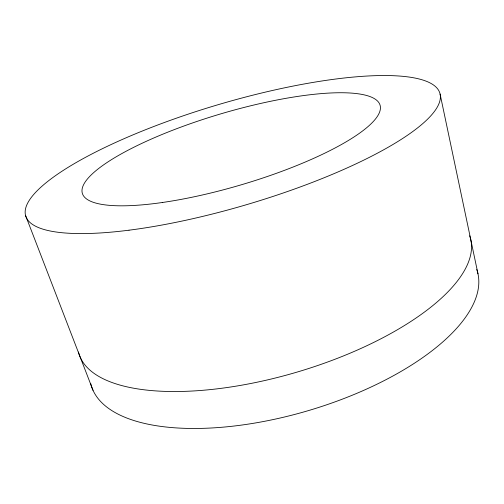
<?xml version="1.0" encoding="UTF-8"?>
<svg xmlns="http://www.w3.org/2000/svg" width="504" height="504" viewBox="0 0 504 504"><rect width="100%" height="100%" fill="white"/><g stroke="black" fill="none" stroke-linecap="round" stroke-linejoin="round"><path stroke-width="0.76" d="M25.635 215.687L93.038 390.354M440.099 94.09L477.975 273.823M469.652 235.815A204.095 79.777 -16.5 0 1 297.593 371.933A204.095 79.777 -16.5 0 1 78.454 352.019M476.746 269.457A201.323 85.749 -16.5 0 1 308.114 410.691A201.323 85.749 -16.5 0 1 90.657 383.368M129.018 230.189A215.983 51.962 -16.5 0 0 440.395 96.9A215.983 51.962 -16.5 0 0 128.936 136.578A215.983 51.962 -16.5 0 0 129.018 230.189M162.338 202.501A155.245 36.912 -16.5 0 0 380.293 106.136A155.245 36.912 -16.5 0 0 151.024 139.192A155.245 36.912 -16.5 0 0 162.338 202.501"/></g></svg>
